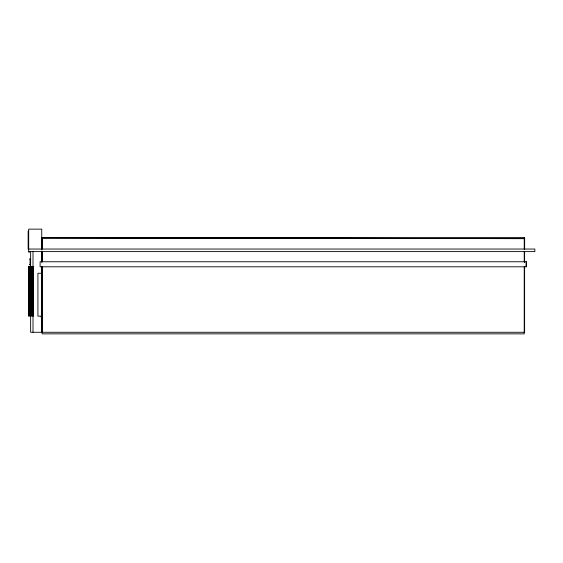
<?xml version="1.0" encoding="UTF-8"?>
<svg xmlns="http://www.w3.org/2000/svg" width="563" height="563" viewBox="0 0 563 563"><rect width="100%" height="100%" fill="white"/><g stroke="black" fill="none" stroke-linecap="round" stroke-linejoin="round"><path stroke-width="0.84" d="M524.547 262.506L524.582 251.316M524.575 251.379L524.54 261.753L524.54 251.534M28.699 231.154L28.15 231.154L28.15 249.043L534.85 249.043L534.85 251.605L28.699 251.605L28.699 229.134L41.753 229.134L41.753 249.043M41.753 237.91L524.54 237.91L524.54 248.98M28.558 252.09L29.642 252.09M30.057 258.889L30.634 258.889L30.057 258.931L30.057 264.934M30.057 259.029L30.634 259.029M30.057 259.247L30.634 259.247M526.264 261.753L40.107 261.753L40.107 266.806L526.264 266.806L526.264 261.753L526.18 266.806M30.057 264.427L30.634 264.441M30.057 264.638L30.634 264.589M30.057 264.807L30.634 264.807M30.057 264.899L30.634 264.899M33.731 315.885L28.572 315.885L28.572 266.799L33.731 266.799M41.753 273.259L37.918 273.259L37.918 316.167L41.753 316.167M41.753 317.539L41.205 317.539L41.205 316.167M41.753 237.551L524.617 238.677L524.617 249.043M524.617 251.605L524.617 261.753M524.617 266.806L524.617 332.276L30.634 332.276L30.634 315.618M524.54 266.806L524.54 332.276M524.223 249.043L524.223 238.107L42.148 238.107L42.148 249.043M524.223 251.605L524.223 261.753M524.223 266.806L524.223 333.866L42.148 333.866L42.148 266.806M42.148 251.605L42.148 261.753M41.831 237.91L41.831 249.268M41.831 251.021L41.831 262.379M41.831 266.742L41.831 332.276M41.753 251.605L41.753 261.753M41.753 266.806L41.753 332.276M33.217 266.799L33.217 315.885M33.006 251.605L33.006 332.276M32.584 266.799L32.584 315.885M31.866 266.799L31.866 315.885M31.12 266.799L31.12 315.885M30.634 251.605L30.634 267.39M30.395 266.799L30.395 315.885M29.74 266.799L29.74 315.885M29.199 266.799L29.199 315.885M28.804 266.799L28.741 315.885M28.593 266.799L28.593 315.885M524.617 237.551L524.589 248.733L524.617 237.551"/></g></svg>
